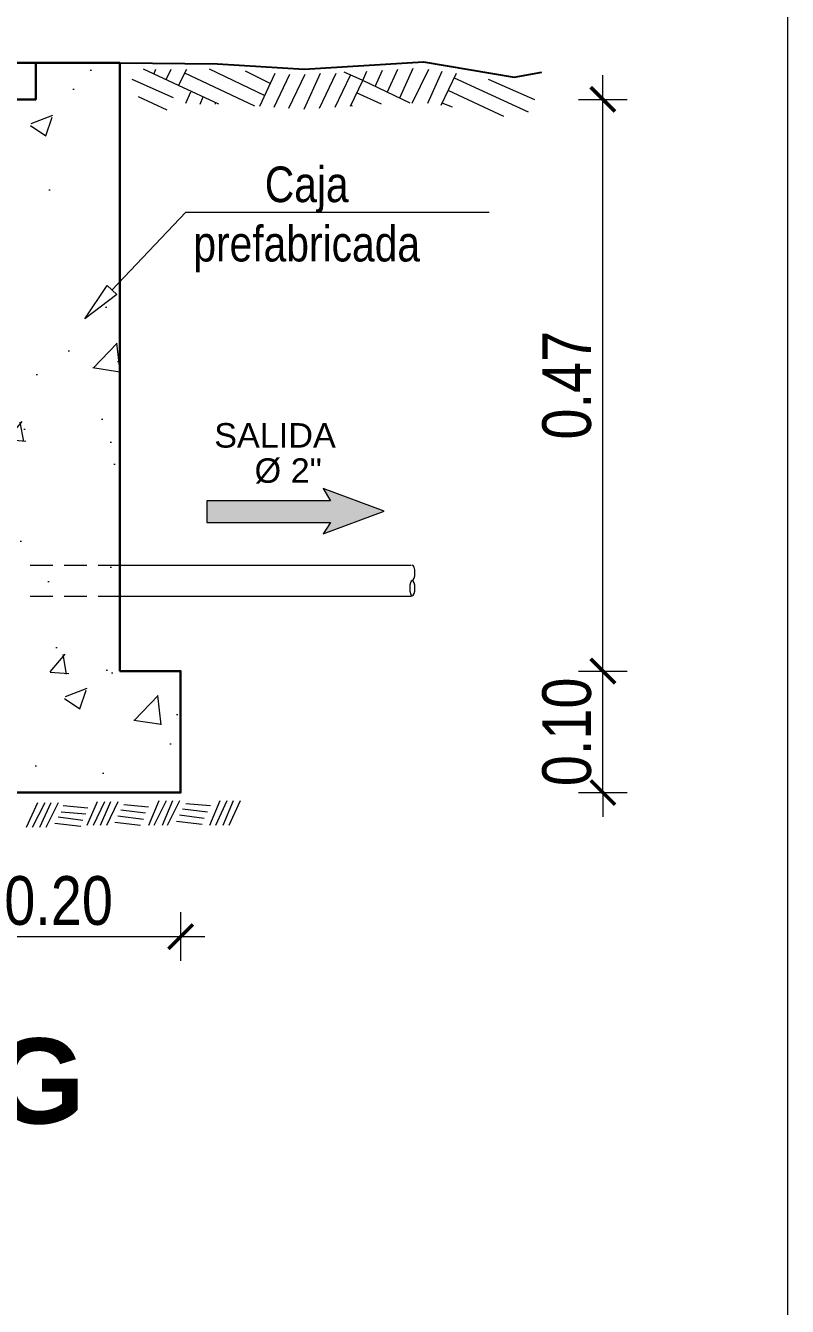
# Model space of a CAD drawing. Header units: metres. Extents: x 0 to 1843, y 1434 to 1492.
# Drawn here: x 1819.34 to 1819.966, y 1442.848 to 1443.9 of the extents above; entities that cross this region are included whole.
import ezdxf
from ezdxf import colors
from ezdxf.entities.mleader import LeaderData, LeaderLine
from ezdxf.enums import TextEntityAlignment as Align
from ezdxf.math import Vec2, Vec3

# ---------------------------------------------------------------- set-up
doc = ezdxf.new("R2010")
doc.units = ezdxf.units.M
doc.header["$LTSCALE"] = 0.005
doc.layers.add('-Acero techos', color=252, linetype='Continuous', lineweight=13)
doc.layers.add('-Acotado', color=251, linetype='Continuous', lineweight=5)
for name, color, linetype in [('A_50_CotasExter', 7, 'Continuous'), ('G-TEXTOS-TITULOS', 4, 'Continuous'), ('PDF_0', 7, 'Continuous'), ('PDF_Sentido de flujo', 1, 'Continuous'), ('PDF_Text', 7, 'Continuous')]:
    doc.layers.add(name, color=color, linetype=linetype)
for name, color, linetype, true_color in [('PDF_Muro secundario', 7, 'Continuous', 0x545454), ('PDF_TERRENO', 7, 'Continuous', 0x954a00), ("PDF_Tub. de desague 4''", 7, 'Continuous', 0x002595)]:
    doc.layers.add(name, color=color, linetype=linetype, true_color=true_color)
doc.styles.add('-Arial Narrow', font='ARIALN.TTF')
doc.styles.add('25-TITULO', font='arialbd.ttf', dxfattribs={"height": 0.1})
doc.styles.add('PDF Arial-BoldMT', font='arial.ttf')
doc.dimstyles.new('Esc 1_20n', dxfattribs={"dimscale": 0.02, "dimtxt": 2, "dimasz": 1, "dimexe": 1, "dimexo": 1, "dimgap": 0.45, "dimtad": 1, "dimtoh": 1, "dimzin": 3, "dimdsep": 46, "dimtxsty": '-Arial Narrow', "dimblk": 'ARCHTICK', "dimcen": 1, "dimdle": 1, "dimclrd": 7, "dimclre": 7, "dimclrt": 7, "dimadec": 0, "dimazin": 0, "dimtfac": 1, "dimtix": 1, "dimtmove": 1, "dimatfit": 2, "dimldrblk": 'ARCHTICK', "dimfxl": 1, "dimfxlon": 1, "dimtolj": 2, "dimlwd": 5, "dimlwe": 5, "dimarcsym": 0})

# ---------------------------------------------------------------- blocks, each defined once
blk = doc.blocks.new('_ArchTick')
at = {"color": 0, "linetype": 'ByBlock', "const_width": 0.15}
blk.add_lwpolyline([(-0.5, -0.5), (0.5, 0.5)], dxfattribs=at)
blk = doc.blocks.new('*D385')
at = {"layer": 'A_50_CotasExter', "color": 7, "lineweight": 5, "ltscale": 0.005, "transparency": 16777216}
for p, q in [((1819.2672, 1443.1718), (1819.2672, 1443.1318)), ((1819.4676, 1443.1718), (1819.4676, 1443.1318)), ((1819.2472, 1443.1518), (1819.4876, 1443.1518))]:
    blk.add_line(p, q, dxfattribs=at)
at = {"layer": 'Defpoints', "color": 0, "ltscale": 0.005, "transparency": 16777216}
for p in [(1819.2672, 1443.2701), (1819.4676, 1443.2701), (1819.4676, 1443.1518)]:
    blk.add_point(p, dxfattribs=at)
at = {"layer": 'A_50_CotasExter', "color": 7, "lineweight": 5, "ltscale": 0.005, "transparency": 16777216, "xscale": 0.02, "yscale": 0.02, "zscale": 0.02, "rotation": 180}
blk.add_blockref('_ArchTick', (1819.2672, 1443.1518), dxfattribs=at)
at = {"layer": 'A_50_CotasExter', "color": 7, "lineweight": 5, "ltscale": 0.005, "transparency": 16777216, "xscale": 0.02, "yscale": 0.02, "zscale": 0.02}
blk.add_blockref('_ArchTick', (1819.4676, 1443.1518), dxfattribs=at)
at = {"layer": 'A_50_CotasExter', "color": 7, "ltscale": 0.005, "transparency": 16777216, "insert": (1819.3674, 1443.1812), "char_height": 0.04, "attachment_point": 5, "style": '-Arial Narrow'}
blk.add_mtext('\\A2;0.20', dxfattribs=at)
blk = doc.blocks.new('*D386')
at = {"layer": 'A_50_CotasExter', "color": 7, "lineweight": 5, "ltscale": 0.005, "transparency": 16777216}
for p, q in [((1819.8143, 1443.3699), (1819.8143, 1443.3899)), ((1819.7943, 1443.3699), (1819.8343, 1443.3699)), ((1819.8143, 1443.2701), (1819.8143, 1443.3699)), ((1819.7943, 1443.2701), (1819.8343, 1443.2701)), ((1819.8143, 1443.2701), (1819.8143, 1443.2501))]:
    blk.add_line(p, q, dxfattribs=at)
at = {"layer": 'Defpoints', "color": 0, "ltscale": 0.005, "transparency": 16777216}
for p in [(1819.4676, 1443.3699), (1819.8143, 1443.3699), (1819.4676, 1443.2701)]:
    blk.add_point(p, dxfattribs=at)
at = {"layer": 'A_50_CotasExter', "color": 7, "lineweight": 5, "ltscale": 0.005, "transparency": 16777216, "xscale": 0.02, "yscale": 0.02, "zscale": 0.02}
for p, rotation in [((1819.8143, 1443.3699), 270), ((1819.8143, 1443.2701), 90)]:
    blk.add_blockref('_ArchTick', p, dxfattribs=dict(at, rotation=rotation))
at = {"layer": 'A_50_CotasExter', "color": 7, "ltscale": 0.005, "transparency": 16777216, "insert": (1819.7848, 1443.32), "char_height": 0.04, "attachment_point": 5, "rotation": 90, "style": '-Arial Narrow'}
blk.add_mtext('\\A2;0.10', dxfattribs=at)
blk = doc.blocks.new('*D387')
at = {"layer": 'A_50_CotasExter', "color": 7, "lineweight": 5, "ltscale": 0.005, "transparency": 16777216}
for p, q in [((1819.8143, 1443.3499), (1819.8143, 1443.8595)), ((1819.7943, 1443.8395), (1819.8343, 1443.8395)), ((1819.7943, 1443.3699), (1819.8343, 1443.3699))]:
    blk.add_line(p, q, dxfattribs=at)
at = {"layer": 'Defpoints', "color": 0, "ltscale": 0.005, "transparency": 16777216}
for p in [(1819.3486, 1443.8395), (1819.8143, 1443.8395), (1819.4676, 1443.3699)]:
    blk.add_point(p, dxfattribs=at)
at = {"layer": 'A_50_CotasExter', "color": 7, "lineweight": 5, "ltscale": 0.005, "transparency": 16777216, "xscale": 0.02, "yscale": 0.02, "zscale": 0.02}
for p, rotation in [((1819.8143, 1443.8395), 90), ((1819.8143, 1443.3699), 270)]:
    blk.add_blockref('_ArchTick', p, dxfattribs=dict(at, rotation=rotation))
at = {"layer": 'A_50_CotasExter', "color": 7, "ltscale": 0.005, "transparency": 16777216, "insert": (1819.7848, 1443.6047), "char_height": 0.04, "attachment_point": 5, "rotation": 90, "style": '-Arial Narrow'}
blk.add_mtext('\\A2;0.47', dxfattribs=at)
blk = doc.blocks.new('*D388')
at = {"layer": 'A_50_CotasExter', "color": 7, "lineweight": 5, "ltscale": 0.005, "transparency": 16777216}
for p, q in [((1818.8191, 1443.9137), (1818.8191, 1443.9537)), ((1819.4177, 1443.9137), (1819.4177, 1443.9537)), ((1818.7991, 1443.9337), (1819.4377, 1443.9337))]:
    blk.add_line(p, q, dxfattribs=at)
at = {"layer": 'Defpoints', "color": 0, "ltscale": 0.005, "transparency": 16777216}
for p in [(1819.4177, 1443.9337), (1818.8191, 1443.8695), (1819.4177, 1443.8695)]:
    blk.add_point(p, dxfattribs=at)
at = {"layer": 'A_50_CotasExter', "color": 7, "lineweight": 5, "ltscale": 0.005, "transparency": 16777216, "xscale": 0.02, "yscale": 0.02, "zscale": 0.02, "rotation": 180}
blk.add_blockref('_ArchTick', (1818.8191, 1443.9337), dxfattribs=at)
at = {"layer": 'A_50_CotasExter', "color": 7, "lineweight": 5, "ltscale": 0.005, "transparency": 16777216, "xscale": 0.02, "yscale": 0.02, "zscale": 0.02}
blk.add_blockref('_ArchTick', (1819.4177, 1443.9337), dxfattribs=at)
at = {"layer": 'A_50_CotasExter', "color": 7, "ltscale": 0.005, "transparency": 16777216, "insert": (1819.1184, 1443.9631), "char_height": 0.04, "attachment_point": 5, "style": '-Arial Narrow'}
blk.add_mtext('\\A2;0.60', dxfattribs=at)
blk = doc.blocks.new('_ClosedBlank')
at = {"color": 0, "linetype": 'ByBlock', "lineweight": -2}
for p, q in [((-1, 0.167), (0, 0)), ((-1, 0.167), (-1, -0.167)), ((0, 0), (-1, -0.167))]:
    blk.add_line(p, q, dxfattribs=at)

msp = doc.modelspace()

# ---------------------------------------------------------------- hatches: boundary and pattern name
at = {"layer": '-Acero techos', "lineweight": 5, "ltscale": 0.005, "true_color": 0x939598}
h = msp.add_hatch(dxfattribs=at)
h.set_pattern_fill('AR-CONC', color=252, scale=0.001)
h.set_pattern_definition([(50, (1.61997, -0.44884), (0.182184669, -0.015939086), [0.01905, -0.20955]), (355, (1.61997, -0.44884), (-0.035243421, 0.191056845), [0.01524, -0.167640584]), (100.451445, (1.63515, -0.45017), (0.146941247, 0.175117752), [0.016190009, -0.178090245]), (46.1842, (1.61997, -0.39804), (0.27107904, -0.042042328), [0.028575, -0.314325]), (96.635558, (1.64256, -0.40155), (0.237404134, 0.247426125), [0.024285023, -0.267135608]), (351.184151, (1.61997, -0.39804), (0.237404134, 0.247426125), [0.022859967, -0.251459732]), (21, (1.64537, -0.41074), (0.151614391, -0.102265198), [0.01905, -0.20955]), (326, (1.64537, -0.41074), (0.061802028, 0.184187966), [0.01524, -0.16764]), (71.451445, (1.658, -0.41926), (0.213416419, 0.081922769), [0.016190009, -0.178089938]), (37.5, (1.619965, -0.44884), (0.0030886033, 0.0845550389), [0, -0.165608, 0, -0.17018, 0, -0.168275]), (7.5, (1.619965, -0.44884), (0.0668196625, 0.1001805748), [0, -0.097028, 0, -0.161798, 0, -0.064135]), (327.5, (1.563323, -0.44884), (0.1355905952, -0.005728744), [0, -0.0635, 0, -0.19812, 0, -0.26289]), (317.5, (1.53792, -0.44884), (0.1481291814, 0.025426491), [0, -0.08255, 0, -0.131572, 0, -0.18669])])
h.paths.add_polyline_path([(1819.31708, 1443.36986), (1819.2672, 1443.36986), (1819.2672, 1443.27011), (1819.46756, 1443.27011), (1819.46756, 1443.36986), (1819.41768, 1443.36986), (1819.41768, 1443.8695), (1819.3486, 1443.86949), (1819.3486, 1443.83952), (1819.31708, 1443.83953)])
h.paths.add_polyline_path([(1818.91889, 1443.8395), (1818.8886, 1443.8395), (1818.8886, 1443.8695), (1818.81998, 1443.8695), (1818.81913, 1443.86949), (1818.81913, 1443.36986), (1818.76925, 1443.36986), (1818.76925, 1443.27011), (1818.96877, 1443.27011), (1818.96877, 1443.36986), (1818.91889, 1443.36986)])

# ---------------------------------------------------------------- linework, layer by layer
at = {"layer": '-Acero techos', "color": 18, "ltscale": 0.005, "true_color": 0x000000}
msp.add_lwpolyline([(1816.85057, 1444.44203), (1819.96579, 1444.44203), (1819.96579, 1441.05064), (1816.85057, 1441.05064)], close=True, dxfattribs=at)
at = {"layer": 'PDF_0', "lineweight": 25}
msp.add_lwpolyline([(1819.41768, 1443.8695), (1819.49799, 1443.86866), (1819.56901, 1443.86443), (1819.66708, 1443.87035), (1819.74147, 1443.85767), (1819.7643, 1443.86189)], dxfattribs=at)
at = {"layer": 'PDF_Muro secundario', "color": 18, "lineweight": 30, "true_color": 0x000000}
for points in [[(1818.8886, 1443.8395), (1819.3486, 1443.8395), (1819.3486, 1443.8695), (1818.8886, 1443.8695)], [(1819.41768, 1443.36986), (1819.46756, 1443.36986), (1819.46756, 1443.27011), (1819.2672, 1443.27011), (1819.2672, 1443.36986), (1819.31708, 1443.36986), (1819.31708, 1443.83953), (1819.3486, 1443.83952), (1819.3486, 1443.86949), (1819.41768, 1443.8695)]]:
    msp.add_lwpolyline(points, close=True, dxfattribs=at)
at = {"layer": 'PDF_Sentido de flujo', "lineweight": 5}
msp.add_lwpolyline([(1819.59063, 1443.49208), (1819.58472, 1443.48278), (1819.6346, 1443.50138), (1819.58472, 1443.51998), (1819.59063, 1443.50983), (1819.48918, 1443.50983), (1819.48918, 1443.49208)], close=True, dxfattribs=at)
at = {"layer": 'PDF_Sentido de flujo', "transparency": 33554559}
for points in [[(1819.58472, 1443.51998), (1819.61092, 1443.50983), (1819.59063, 1443.50983)], [(1819.61092, 1443.50983), (1819.48918, 1443.50983), (1819.6346, 1443.50138)], [(1819.48918, 1443.50983), (1819.6346, 1443.50138), (1819.48918, 1443.50138)], [(1819.6346, 1443.50138), (1819.48918, 1443.50138), (1819.60923, 1443.49208)], [(1819.48918, 1443.50138), (1819.60923, 1443.49208), (1819.48918, 1443.49208)], [(1819.59063, 1443.49208), (1819.60923, 1443.49208), (1819.58472, 1443.48278)]]:
    msp.add_solid(points, dxfattribs=at)
at = {"layer": 'PDF_TERRENO', "lineweight": 5}
for points in [[(1819.46587, 1443.8509), (1819.43713, 1443.86443)], [(1819.44558, 1443.8602), (1819.44727, 1443.86443)], [(1819.45572, 1443.85597), (1819.45995, 1443.86443)], [(1819.49884, 1443.83568), (1819.46587, 1443.8509), (1819.47263, 1443.86443)], [(1819.53688, 1443.84245), (1819.49123, 1443.86443)], [(1819.54111, 1443.85259), (1819.52082, 1443.86274)], [(1819.60705, 1443.83399), (1819.6172, 1443.85513), (1819.62058, 1443.86274)], [(1819.62734, 1443.85006), (1819.63326, 1443.86358)], [(1819.63749, 1443.84583), (1819.64594, 1443.86443)], [(1819.64763, 1443.84076), (1819.65862, 1443.86527)], [(1819.65778, 1443.83653), (1819.6713, 1443.86443)], [(1819.67046, 1443.83653), (1819.68229, 1443.86274)], [(1819.46164, 1443.84076), (1819.42783, 1443.85597)], [(1819.52843, 1443.83399), (1819.47094, 1443.86105)], [(1819.53266, 1443.83399), (1819.54534, 1443.86105)], [(1819.54449, 1443.83315), (1819.55717, 1443.8602)], [(1819.55633, 1443.8323), (1819.56985, 1443.8602)], [(1819.56901, 1443.83146), (1819.58254, 1443.86105)], [(1819.58169, 1443.8323), (1819.59522, 1443.86105)], [(1819.59437, 1443.83315), (1819.60705, 1443.85936)], [(1819.65609, 1443.83653), (1819.6172, 1443.85513), (1819.60198, 1443.86189)], [(1819.68145, 1443.83484), (1819.69413, 1443.86105)], [(1819.75331, 1443.82892), (1819.69244, 1443.85682)], [(1819.75838, 1443.83907), (1819.72034, 1443.85597)], [(1819.45657, 1443.83061), (1819.4329, 1443.8416)], [(1819.47179, 1443.83653), (1819.47601, 1443.84583)], [(1819.48362, 1443.83568), (1819.48616, 1443.8416)], [(1819.63242, 1443.83568), (1819.61213, 1443.84498)], [(1819.73302, 1443.82554), (1819.68737, 1443.84668)], [(1819.4963, 1443.83568), (1819.4963, 1443.83653)], [(1819.60874, 1443.83399), (1819.60705, 1443.83484)], [(1819.69075, 1443.83315), (1819.68229, 1443.83653)], [(1819.44981, 1443.26334), (1819.44135, 1443.24305)], [(1819.45572, 1443.26334), (1819.44558, 1443.24305)], [(1819.4608, 1443.26334), (1819.45234, 1443.24305)], [(1819.46671, 1443.26334), (1819.45657, 1443.24305)], [(1819.49969, 1443.26334), (1819.49123, 1443.24305)], [(1819.5056, 1443.26334), (1819.4963, 1443.24305)], [(1819.51068, 1443.26334), (1819.50222, 1443.24305)], [(1819.51659, 1443.26334), (1819.50729, 1443.24305)], [(1819.35005, 1443.26165), (1819.34075, 1443.24136)], [(1819.35597, 1443.26165), (1819.34582, 1443.24136)], [(1819.36104, 1443.26165), (1819.35174, 1443.24136)], [(1819.36696, 1443.26165), (1819.35681, 1443.24136)], [(1819.38978, 1443.25235), (1819.36949, 1443.25404)], [(1819.39147, 1443.25742), (1819.37118, 1443.25911)], [(1819.39908, 1443.2625), (1819.39063, 1443.24305)], [(1819.405, 1443.2625), (1819.3957, 1443.24305)], [(1819.41007, 1443.2625), (1819.40162, 1443.24305)], [(1819.41599, 1443.2625), (1819.40669, 1443.24305)], [(1819.43882, 1443.2532), (1819.41853, 1443.25573)], [(1819.44135, 1443.25827), (1819.42106, 1443.25996)], [(1819.48954, 1443.25404), (1819.46925, 1443.25658)], [(1819.49208, 1443.25911), (1819.47179, 1443.26081)], [(1819.38556, 1443.24221), (1819.36442, 1443.24474)], [(1819.38725, 1443.24728), (1819.36696, 1443.24982)], [(1819.43459, 1443.24305), (1819.41345, 1443.24559)], [(1819.43713, 1443.24812), (1819.41599, 1443.25066)], [(1819.48531, 1443.2439), (1819.46418, 1443.24643)], [(1819.487, 1443.24897), (1819.46671, 1443.25151)]]:
    msp.add_lwpolyline(points, dxfattribs=at)
at = {"layer": "PDF_Tub. de desague 4''", "lineweight": 9}
for points in [[(1819.34413, 1443.45694), (1819.36273, 1443.45694)], [(1819.37203, 1443.45694), (1819.39063, 1443.45694)], [(1819.39993, 1443.45694), (1819.41768, 1443.45694)], [(1819.41768, 1443.45694), (1819.65693, 1443.45694)], [(1819.34413, 1443.43158), (1819.36273, 1443.43158)], [(1819.37203, 1443.43158), (1819.39063, 1443.43158)], [(1819.39993, 1443.43158), (1819.41768, 1443.43158)], [(1819.41768, 1443.43158), (1819.65693, 1443.43158)]]:
    msp.add_lwpolyline(points, dxfattribs=at)
for points in [[(1819.65993, 1443.45071), (1819.65993, 1443.45421), (1819.65899, 1443.45705), (1819.65782, 1443.45705)], [(1819.65782, 1443.44437), (1819.65665, 1443.44437), (1819.65571, 1443.44153), (1819.65571, 1443.43803)], [(1819.65782, 1443.44437), (1819.65899, 1443.44437), (1819.65993, 1443.44721), (1819.65993, 1443.45071)], [(1819.65993, 1443.43803), (1819.65993, 1443.44153), (1819.65899, 1443.44437), (1819.65782, 1443.44437)], [(1819.65571, 1443.43803), (1819.65571, 1443.43452), (1819.65665, 1443.43169), (1819.65782, 1443.43169)], [(1819.65782, 1443.43169), (1819.65899, 1443.43169), (1819.65993, 1443.43452), (1819.65993, 1443.43803)]]:
    msp.add_open_spline(points, degree=3, dxfattribs=at)

# ---------------------------------------------------------------- texts
at = {"layer": 'G-TEXTOS-TITULOS', "color": 219, "true_color": 0x642165, "style": '25-TITULO'}
msp.add_text('CORTE G-G', height=0.07, dxfattribs=at).set_placement((1819.1121, 1443.03327), align=Align.MIDDLE_CENTER)
at = {"layer": 'PDF_Text', "char_height": 0.020096, "attachment_point": 4, "style": 'PDF Arial-BoldMT'}
for s, insert in [('SALIDA', (1819.49516, 1443.56341)), ('Ø 2"', (1819.52832, 1443.53426))]:
    msp.add_mtext(s, dxfattribs=dict(at, insert=insert))

# ---------------------------------------------------------------- dimensions: what is measured, and where the dimension line sits
at = {"layer": 'A_50_CotasExter', "color": 18, "ltscale": 0.005, "true_color": 0x000000}
for p1, p2, distance, picture, middle in [((1818.81913, 1443.8695), (1819.41768, 1443.8695), 0.06417, '*D388', (1819.11841, 1443.96309)), ((1819.46756, 1443.27011), (1819.46756, 1443.36986), -0.3467, '*D386', (1819.78484, 1443.31998))]:
    dim = msp.add_aligned_dim(p1=p1, p2=p2, distance=distance, dimstyle='Esc 1_20n', dxfattribs=at)
    dim.commit()
    dim.dimension.update_dxf_attribs({"geometry": picture, "text_midpoint": middle})
for base, p1, p2, angle, picture, middle in [((1819.81426, 1443.83952), (1819.46756, 1443.36986), (1819.3486, 1443.83952), 270, '*D387', (1819.78484, 1443.60469)), ((1819.46756, 1443.15178), (1819.2672, 1443.27011), (1819.46756, 1443.27011), 180, '*D385', (1819.36738, 1443.18121))]:
    dim = msp.add_linear_dim(base=base, p1=p1, p2=p2, angle=angle, dimstyle='Esc 1_20n', dxfattribs=at)
    dim.commit()
    dim.dimension.update_dxf_attribs({"geometry": picture, "text_midpoint": middle})

# ---------------------------------------------------------------- leaders
at = {"layer": '-Acotado'}
ml = msp.add_multileader_mtext('Standard', dxfattribs=at)
ml.set_content('Caja\\Pprefabricada', color=7, style='-Arial Narrow')
ml.set_leader_properties(color=7, linetype='Continuous', lineweight=0)
ml.set_arrow_properties(name='CLOSEDBLANK')
ml.build(insert=Vec2(0, 0))
ml.multileader.update_dxf_attribs({"has_dogleg": 0, "text_left_attachment_type": 6, "text_right_attachment_type": 6, "dogleg_length": 0, "arrow_head_size": 0.03248, "scale": 0.025})
ctx = ml.context
ctx.base_point, ctx.scale, ctx.char_height, ctx.arrow_head_size, ctx.landing_gap_size, ctx.plane_origin = Vec3(1819.47174, 1443.74701), 0.025, 0.0292329, 0.03248, 0.00812, Vec3(1819.49647, 1444.34508)
ctx.left_attachment, ctx.right_attachment, ctx.text_align_type = 6, 6, 1
notes = []
notes.append((ctx, [(0, (1, 1, 0), (1819.47174, 1443.74701), (1, 0), 0, [(0, [(1819.38891, 1443.65924)], 0, [])])]))
ctx.mtext.insert, ctx.mtext.alignment, ctx.mtext.flow_direction = Vec3(1819.57112, 1443.78435), 2, 5
for ctx, leaders in notes:
    for number, flags, end, landing, length, lines in leaders:
        leader = LeaderData()
        leader.index, (leader.has_last_leader_line, leader.has_dogleg_vector, leader.attachment_direction) = number, flags
        leader.last_leader_point, leader.dogleg_vector, leader.dogleg_length = Vec3(end), Vec3(landing), length
        for number, points, colour, breaks in lines:
            line = LeaderLine()
            line.index, line.vertices, line.color, line.breaks = number, Vec3.list(points), colors.encode_raw_color(colour), breaks
            leader.lines.append(line)
        ctx.leaders.append(leader)

doc.saveas('drawing.dxf')
